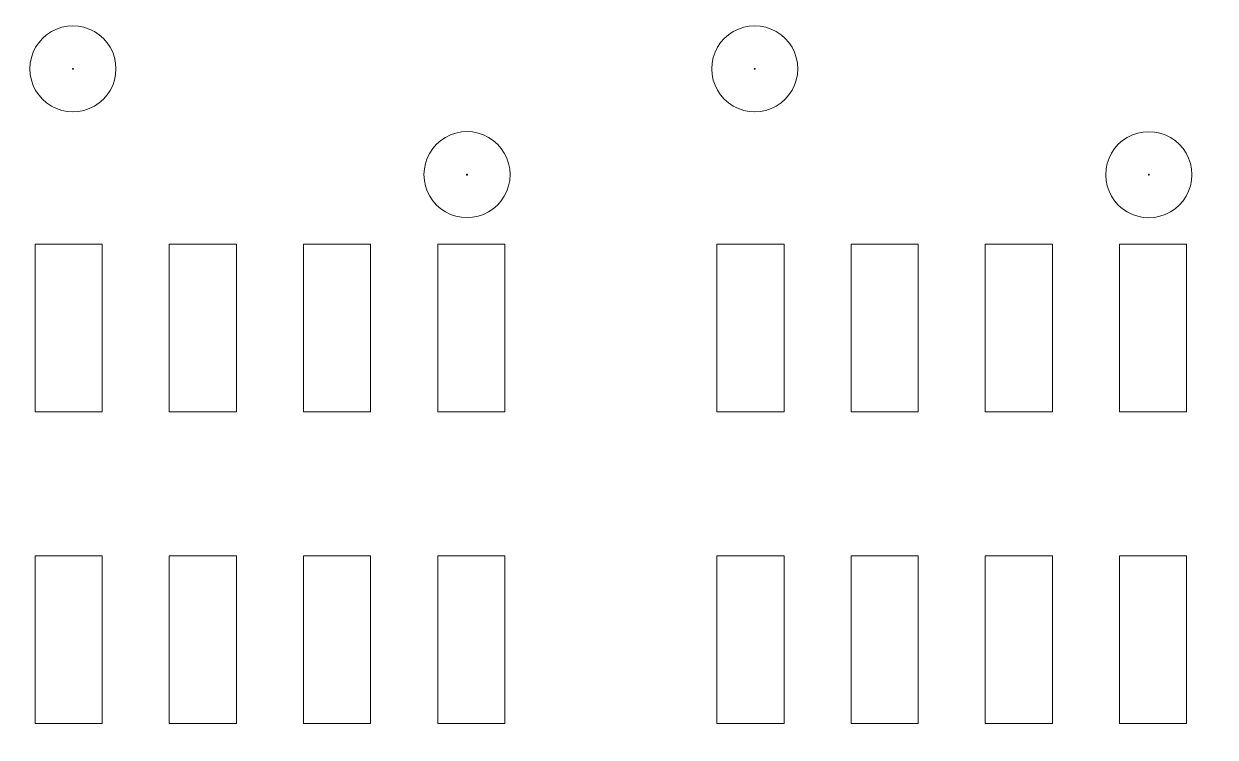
# Model space of a CAD drawing. Header units: millimetres. Extents: x -90 to 99, y -65 to 67.
# Drawn here: x -0.91 to 6.19, y 21.3 to 25.55 of the extents above; entities that cross this region are included whole.
import ezdxf

# ---------------------------------------------------------------- set-up
doc = ezdxf.new("R2010")
doc.units = ezdxf.units.MM
doc.header["$MEASUREMENT"] = 0
for name, color, linetype in [('BG_OUTLINE', 7, 'Continuous'), ('PG_SILKSCREEN_TOP', 7, 'Continuous'), ('PIN_TOP', 7, 'Continuous')]:
    doc.layers.add(name, color=color, linetype=linetype)

msp = doc.modelspace()

# ---------------------------------------------------------------- linework, layer by layer
at = {"layer": 'BG_OUTLINE', "color": 3, "lineweight": 9}
msp.add_open_spline([(-71.7269, -61.8795), (-71.7269, -61.8795), (-71.7343, 42.2681), (-71.7343, 42.2681), (-71.7343, 42.2681), (-71.7348, 43.0066), (-71.4419, 43.715), (-70.92, 44.2375), (-70.92, 44.2375), (-70.3982, 44.76), (-69.6866, 45.0538), (-68.9482, 45.0543), (-68.9482, 45.0543), (-68.9482, 45.0543), (75.2046, 45.0543), (75.2046, 45.0543), (75.2046, 45.0543), (76.8319, 45.0552), (78.1763, 43.7805), (78.2661, 42.1556), (78.2661, 42.1556), (78.2661, 42.1556), (78.2661, 31.2814), (78.2661, 31.2814), (78.2661, 31.2814), (78.2661, 31.2814), (72.2646, 31.2814), (72.2646, 31.2814), (72.2646, 31.2814), (72.2646, 31.2814), (72.2646, 26.9814), (72.2646, 26.9814), (72.2646, 26.9814), (72.2646, 26.9814), (78.2661, 26.9814), (78.2661, 26.9814), (78.2661, 26.9814), (78.2661, 26.9814), (78.2661, 18.6553), (78.2661, 18.6553), (78.2661, 18.6553), (78.2661, 18.6553), (72.2496, 18.6553), (72.2496, 18.6553), (72.2496, 18.6553), (72.2496, 18.6553), (72.2496, 14.3553), (72.2496, 14.3553), (72.2496, 14.3553), (72.2496, 14.3553), (78.2661, 14.3553), (78.2661, 14.3553), (78.2661, 14.3553), (78.2661, 14.3553), (78.2661, 9.255), (78.2661, 9.255), (78.2661, 9.255), (78.2661, 9.255), (72.2648, 9.255), (72.2648, 9.255), (72.2648, 9.255), (72.2648, 9.255), (72.2648, 4.955), (72.2648, 4.955), (72.2648, 4.955), (72.2648, 4.955), (78.2661, 4.955), (78.2661, 4.955), (78.2661, 4.955), (78.2661, 4.955), (78.2661, -3.3762), (78.2661, -3.3762), (78.2661, -3.3762), (78.2661, -3.3762), (72.2445, -3.3762), (72.2445, -3.3762), (72.2445, -3.3762), (72.2445, -3.3762), (72.2445, -7.6762), (72.2445, -7.6762), (72.2445, -7.6762), (72.2445, -7.6762), (78.2661, -7.6762), (78.2661, -7.6762), (78.2661, -7.6762), (78.2661, -7.6762), (78.2661, -12.7615), (78.2661, -12.7615), (78.2661, -12.7615), (78.2661, -12.7615), (72.2651, -12.7615), (72.2651, -12.7615), (72.2651, -12.7615), (72.2651, -12.7615), (72.2651, -17.0615), (72.2651, -17.0615), (72.2651, -17.0615), (72.2651, -17.0615), (78.2661, -17.0615), (78.2661, -17.0615), (78.2661, -17.0615), (78.2661, -17.0615), (78.2661, -25.4097), (78.2661, -25.4097), (78.2661, -25.4097), (78.2661, -25.4097), (72.2656, -25.4097), (72.2656, -25.4097), (72.2656, -25.4097), (72.2656, -25.4097), (72.2656, -29.7097), (72.2656, -29.7097), (72.2656, -29.7097), (72.2656, -29.7097), (78.2661, -29.7097), (78.2661, -29.7097), (78.2661, -29.7097), (78.2661, -29.7097), (78.2661, -34.793), (78.2661, -34.793), (78.2661, -34.793), (78.2661, -34.793), (72.2679, -34.793), (72.2679, -34.793), (72.2679, -34.793), (72.2679, -34.793), (72.2679, -39.0929), (72.2679, -39.0929), (72.2679, -39.0929), (72.2679, -39.0929), (78.2661, -39.0929), (78.2661, -39.0929), (78.2661, -39.0929), (78.2661, -39.0929), (78.2661, -47.4269), (78.2661, -47.4269), (78.2661, -47.4269), (78.2661, -47.4269), (72.2679, -47.4269), (72.2679, -47.4269), (72.2679, -47.4269), (72.2679, -47.4269), (72.2679, -51.7269), (72.2679, -51.7269), (72.2679, -51.7269), (72.2679, -51.7269), (78.2661, -51.7269), (78.2661, -51.7269), (78.2661, -51.7269), (78.2661, -51.7269), (78.2661, -51.8138), (78.2661, -51.8138), (78.2661, -51.8138), (78.2661, -51.8138), (78.2656, -61.8468), (78.2656, -61.8468), (78.2656, -61.8468), (78.2661, -62.6669), (77.9407, -63.4536), (77.3612, -64.0339), (77.3612, -64.0339), (76.7817, -64.6142), (75.9915, -64.9405), (75.1713, -64.941), (75.1713, -64.941), (75.1713, -64.941), (-68.6609, -64.9456), (-68.6609, -64.9456), (-68.6609, -64.9456), (-69.4735, -64.9461), (-70.2531, -64.6237), (-70.8281, -64.0495), (-70.8281, -64.0495), (-71.4031, -63.4752), (-71.7264, -62.6922), (-71.7269, -61.8795)], degree=3, knots=[0, 0, 0, 0, 0.022727, 0.022727, 0.022727, 0.022727, 0.045455, 0.045455, 0.045455, 0.045455, 0.068182, 0.068182, 0.068182, 0.068182, 0.090909, 0.090909, 0.090909, 0.090909, 0.113636, 0.113636, 0.113636, 0.113636, 0.136364, 0.136364, 0.136364, 0.136364, 0.159091, 0.159091, 0.159091, 0.159091, 0.181818, 0.181818, 0.181818, 0.181818, 0.204545, 0.204545, 0.204545, 0.204545, 0.227273, 0.227273, 0.227273, 0.227273, 0.25, 0.25, 0.25, 0.25, 0.272727, 0.272727, 0.272727, 0.272727, 0.295455, 0.295455, 0.295455, 0.295455, 0.318182, 0.318182, 0.318182, 0.318182, 0.340909, 0.340909, 0.340909, 0.340909, 0.363636, 0.363636, 0.363636, 0.363636, 0.386364, 0.386364, 0.386364, 0.386364, 0.409091, 0.409091, 0.409091, 0.409091, 0.431818, 0.431818, 0.431818, 0.431818, 0.454545, 0.454545, 0.454545, 0.454545, 0.477273, 0.477273, 0.477273, 0.477273, 0.5, 0.5, 0.5, 0.5, 0.522727, 0.522727, 0.522727, 0.522727, 0.545455, 0.545455, 0.545455, 0.545455, 0.568182, 0.568182, 0.568182, 0.568182, 0.590909, 0.590909, 0.590909, 0.590909, 0.613636, 0.613636, 0.613636, 0.613636, 0.636364, 0.636364, 0.636364, 0.636364, 0.659091, 0.659091, 0.659091, 0.659091, 0.681818, 0.681818, 0.681818, 0.681818, 0.704545, 0.704545, 0.704545, 0.704545, 0.727273, 0.727273, 0.727273, 0.727273, 0.75, 0.75, 0.75, 0.75, 0.772727, 0.772727, 0.772727, 0.772727, 0.795455, 0.795455, 0.795455, 0.795455, 0.818182, 0.818182, 0.818182, 0.818182, 0.840909, 0.840909, 0.840909, 0.840909, 0.863636, 0.863636, 0.863636, 0.863636, 0.886364, 0.886364, 0.886364, 0.886364, 0.909091, 0.909091, 0.909091, 0.909091, 0.931818, 0.931818, 0.931818, 0.931818, 0.954545, 0.954545, 0.954545, 0.954545, 0.977273, 0.977273, 0.977273, 0.977273, 1, 1, 1, 1], dxfattribs=at)
at = {"layer": 'PG_SILKSCREEN_TOP', "color": 6, "lineweight": 9}
for points in [[(-0.8769, 25.2857), (-0.8769, 25.3774), (-0.828, 25.462), (-0.7487, 25.5079), (-0.7487, 25.5079), (-0.6693, 25.5537), (-0.5715, 25.5537), (-0.4921, 25.5079), (-0.4921, 25.5079), (-0.4127, 25.462), (-0.3638, 25.3774), (-0.3638, 25.2857)], [(3.1871, 25.286), (3.1871, 25.3776), (3.236, 25.4623), (3.3153, 25.5081), (3.3153, 25.5081), (3.3947, 25.554), (3.4925, 25.554), (3.5719, 25.5081), (3.5719, 25.5081), (3.6513, 25.4623), (3.7002, 25.3776), (3.7002, 25.286)], [(-0.3638, 25.2857), (-0.3638, 25.1941), (-0.4127, 25.1094), (-0.4921, 25.0635), (-0.4921, 25.0635), (-0.5715, 25.0177), (-0.6693, 25.0177), (-0.7487, 25.0635), (-0.7487, 25.0635), (-0.828, 25.1094), (-0.8769, 25.1941), (-0.8769, 25.2857)], [(-0.6178, 25.2857), (-0.6178, 25.2866), (-0.6183, 25.2875), (-0.6191, 25.2879), (-0.6191, 25.2879), (-0.6199, 25.2884), (-0.6209, 25.2884), (-0.6217, 25.2879), (-0.6217, 25.2879), (-0.6224, 25.2875), (-0.6229, 25.2866), (-0.6229, 25.2857)], [(-0.6229, 25.2857), (-0.6229, 25.2848), (-0.6224, 25.284), (-0.6217, 25.2835), (-0.6217, 25.2835), (-0.6209, 25.2831), (-0.6199, 25.2831), (-0.6191, 25.2835), (-0.6191, 25.2835), (-0.6183, 25.284), (-0.6178, 25.2848), (-0.6178, 25.2857)], [(3.7002, 25.286), (3.7002, 25.1943), (3.6513, 25.1096), (3.5719, 25.0638), (3.5719, 25.0638), (3.4925, 25.018), (3.3947, 25.018), (3.3153, 25.0638), (3.3153, 25.0638), (3.236, 25.1096), (3.1871, 25.1943), (3.1871, 25.286)], [(3.4462, 25.286), (3.4462, 25.2869), (3.4457, 25.2877), (3.4449, 25.2882), (3.4449, 25.2882), (3.4441, 25.2886), (3.4431, 25.2886), (3.4423, 25.2882), (3.4423, 25.2882), (3.4416, 25.2877), (3.4411, 25.2869), (3.4411, 25.286)], [(3.4411, 25.286), (3.4411, 25.2851), (3.4416, 25.2842), (3.4423, 25.2838), (3.4423, 25.2838), (3.4431, 25.2833), (3.4441, 25.2833), (3.4449, 25.2838), (3.4449, 25.2838), (3.4457, 25.2842), (3.4462, 25.2851), (3.4462, 25.286)], [(1.4721, 24.6548), (1.4721, 24.7464), (1.521, 24.8311), (1.6003, 24.8769), (1.6003, 24.8769), (1.6797, 24.9228), (1.7775, 24.9228), (1.8569, 24.8769), (1.8569, 24.8769), (1.9362, 24.8311), (1.9851, 24.7464), (1.9851, 24.6548)], [(5.5361, 24.6545), (5.5361, 24.7462), (5.585, 24.8309), (5.6643, 24.8767), (5.6643, 24.8767), (5.7437, 24.9225), (5.8415, 24.9225), (5.9209, 24.8767), (5.9209, 24.8767), (6.0002, 24.8309), (6.0491, 24.7462), (6.0491, 24.6545)], [(1.9851, 24.6548), (1.9851, 24.5631), (1.9362, 24.4784), (1.8569, 24.4326), (1.8569, 24.4326), (1.7775, 24.3868), (1.6797, 24.3868), (1.6003, 24.4326), (1.6003, 24.4326), (1.521, 24.4784), (1.4721, 24.5631), (1.4721, 24.6548)], [(1.7311, 24.6548), (1.7311, 24.6557), (1.7307, 24.6565), (1.7299, 24.657), (1.7299, 24.657), (1.7291, 24.6574), (1.7281, 24.6574), (1.7273, 24.657), (1.7273, 24.657), (1.7266, 24.6565), (1.7261, 24.6557), (1.7261, 24.6548)], [(1.7261, 24.6548), (1.7261, 24.6539), (1.7266, 24.653), (1.7273, 24.6526), (1.7273, 24.6526), (1.7281, 24.6521), (1.7291, 24.6521), (1.7299, 24.6526), (1.7299, 24.6526), (1.7307, 24.653), (1.7311, 24.6539), (1.7311, 24.6548)], [(6.0491, 24.6545), (6.0491, 24.5629), (6.0002, 24.4782), (5.9209, 24.4323), (5.9209, 24.4323), (5.8415, 24.3865), (5.7437, 24.3865), (5.6643, 24.4323), (5.6643, 24.4323), (5.585, 24.4782), (5.5361, 24.5629), (5.5361, 24.6545)], [(5.7951, 24.6545), (5.7951, 24.6554), (5.7947, 24.6563), (5.7939, 24.6567), (5.7939, 24.6567), (5.7931, 24.6572), (5.7921, 24.6572), (5.7913, 24.6567), (5.7913, 24.6567), (5.7906, 24.6563), (5.7901, 24.6554), (5.7901, 24.6545)], [(5.7901, 24.6545), (5.7901, 24.6536), (5.7906, 24.6528), (5.7913, 24.6523), (5.7913, 24.6523), (5.7921, 24.6519), (5.7931, 24.6519), (5.7939, 24.6523), (5.7939, 24.6523), (5.7947, 24.6528), (5.7951, 24.6536), (5.7951, 24.6545)]]:
    msp.add_open_spline(points, degree=3, knots=[0, 0, 0, 0, 0.333333, 0.333333, 0.333333, 0.333333, 0.666667, 0.666667, 0.666667, 0.666667, 1, 1, 1, 1], dxfattribs=at)
at = {"layer": 'PIN_TOP', "lineweight": 9}
for points in [[(-0.8461, 24.2404), (-0.8461, 24.2404), (-0.446, 24.2404), (-0.446, 24.2404), (-0.446, 24.2404), (-0.446, 24.2404), (-0.446, 23.2404), (-0.446, 23.2404), (-0.446, 23.2404), (-0.446, 23.2404), (-0.8461, 23.2404), (-0.8461, 23.2404), (-0.8461, 23.2404), (-0.8461, 23.2404), (-0.8461, 24.2404), (-0.8461, 24.2404)], [(-0.046, 24.2404), (-0.046, 24.2404), (0.3541, 24.2404), (0.3541, 24.2404), (0.3541, 24.2404), (0.3541, 24.2404), (0.3541, 23.2404), (0.3541, 23.2404), (0.3541, 23.2404), (0.3541, 23.2404), (-0.046, 23.2404), (-0.046, 23.2404), (-0.046, 23.2404), (-0.046, 23.2404), (-0.046, 24.2404), (-0.046, 24.2404)], [(0.7539, 24.2404), (0.7539, 24.2404), (1.1539, 24.2404), (1.1539, 24.2404), (1.1539, 24.2404), (1.1539, 24.2404), (1.1539, 23.2404), (1.1539, 23.2404), (1.1539, 23.2404), (1.1539, 23.2404), (0.7539, 23.2404), (0.7539, 23.2404), (0.7539, 23.2404), (0.7539, 23.2404), (0.7539, 24.2404), (0.7539, 24.2404)], [(1.554, 24.2404), (1.554, 24.2404), (1.954, 24.2404), (1.954, 24.2404), (1.954, 24.2404), (1.954, 24.2404), (1.954, 23.2404), (1.954, 23.2404), (1.954, 23.2404), (1.954, 23.2404), (1.554, 23.2404), (1.554, 23.2404), (1.554, 23.2404), (1.554, 23.2404), (1.554, 24.2404), (1.554, 24.2404)], [(3.2179, 24.2401), (3.2179, 24.2401), (3.618, 24.2401), (3.618, 24.2401), (3.618, 24.2401), (3.618, 24.2401), (3.618, 23.2401), (3.618, 23.2401), (3.618, 23.2401), (3.618, 23.2401), (3.2179, 23.2401), (3.2179, 23.2401), (3.2179, 23.2401), (3.2179, 23.2401), (3.2179, 24.2401), (3.2179, 24.2401)], [(4.018, 24.2401), (4.018, 24.2401), (4.4181, 24.2401), (4.4181, 24.2401), (4.4181, 24.2401), (4.4181, 24.2401), (4.4181, 23.2401), (4.4181, 23.2401), (4.4181, 23.2401), (4.4181, 23.2401), (4.018, 23.2401), (4.018, 23.2401), (4.018, 23.2401), (4.018, 23.2401), (4.018, 24.2401), (4.018, 24.2401)], [(4.8179, 24.2401), (4.8179, 24.2401), (5.2179, 24.2401), (5.2179, 24.2401), (5.2179, 24.2401), (5.2179, 24.2401), (5.2179, 23.2401), (5.2179, 23.2401), (5.2179, 23.2401), (5.2179, 23.2401), (4.8179, 23.2401), (4.8179, 23.2401), (4.8179, 23.2401), (4.8179, 23.2401), (4.8179, 24.2401), (4.8179, 24.2401)], [(5.618, 24.2401), (5.618, 24.2401), (6.018, 24.2401), (6.018, 24.2401), (6.018, 24.2401), (6.018, 24.2401), (6.018, 23.2401), (6.018, 23.2401), (6.018, 23.2401), (6.018, 23.2401), (5.618, 23.2401), (5.618, 23.2401), (5.618, 23.2401), (5.618, 23.2401), (5.618, 24.2401), (5.618, 24.2401)], [(-0.8461, 22.3824), (-0.8461, 22.3824), (-0.446, 22.3824), (-0.446, 22.3824), (-0.446, 22.3824), (-0.446, 22.3824), (-0.446, 21.3824), (-0.446, 21.3824), (-0.446, 21.3824), (-0.446, 21.3824), (-0.8461, 21.3824), (-0.8461, 21.3824), (-0.8461, 21.3824), (-0.8461, 21.3824), (-0.8461, 22.3824), (-0.8461, 22.3824)], [(-0.046, 22.3824), (-0.046, 22.3824), (0.3541, 22.3824), (0.3541, 22.3824), (0.3541, 22.3824), (0.3541, 22.3824), (0.3541, 21.3824), (0.3541, 21.3824), (0.3541, 21.3824), (0.3541, 21.3824), (-0.046, 21.3824), (-0.046, 21.3824), (-0.046, 21.3824), (-0.046, 21.3824), (-0.046, 22.3824), (-0.046, 22.3824)], [(0.7539, 22.3824), (0.7539, 22.3824), (1.1539, 22.3824), (1.1539, 22.3824), (1.1539, 22.3824), (1.1539, 22.3824), (1.1539, 21.3824), (1.1539, 21.3824), (1.1539, 21.3824), (1.1539, 21.3824), (0.7539, 21.3824), (0.7539, 21.3824), (0.7539, 21.3824), (0.7539, 21.3824), (0.7539, 22.3824), (0.7539, 22.3824)], [(1.554, 22.3824), (1.554, 22.3824), (1.954, 22.3824), (1.954, 22.3824), (1.954, 22.3824), (1.954, 22.3824), (1.954, 21.3824), (1.954, 21.3824), (1.954, 21.3824), (1.954, 21.3824), (1.554, 21.3824), (1.554, 21.3824), (1.554, 21.3824), (1.554, 21.3824), (1.554, 22.3824), (1.554, 22.3824)], [(3.2179, 22.3821), (3.2179, 22.3821), (3.618, 22.3821), (3.618, 22.3821), (3.618, 22.3821), (3.618, 22.3821), (3.618, 21.3821), (3.618, 21.3821), (3.618, 21.3821), (3.618, 21.3821), (3.2179, 21.3821), (3.2179, 21.3821), (3.2179, 21.3821), (3.2179, 21.3821), (3.2179, 22.3821), (3.2179, 22.3821)], [(4.018, 22.3821), (4.018, 22.3821), (4.4181, 22.3821), (4.4181, 22.3821), (4.4181, 22.3821), (4.4181, 22.3821), (4.4181, 21.3821), (4.4181, 21.3821), (4.4181, 21.3821), (4.4181, 21.3821), (4.018, 21.3821), (4.018, 21.3821), (4.018, 21.3821), (4.018, 21.3821), (4.018, 22.3821), (4.018, 22.3821)], [(4.8179, 22.3821), (4.8179, 22.3821), (5.2179, 22.3821), (5.2179, 22.3821), (5.2179, 22.3821), (5.2179, 22.3821), (5.2179, 21.3821), (5.2179, 21.3821), (5.2179, 21.3821), (5.2179, 21.3821), (4.8179, 21.3821), (4.8179, 21.3821), (4.8179, 21.3821), (4.8179, 21.3821), (4.8179, 22.3821), (4.8179, 22.3821)], [(5.618, 22.3821), (5.618, 22.3821), (6.018, 22.3821), (6.018, 22.3821), (6.018, 22.3821), (6.018, 22.3821), (6.018, 21.3821), (6.018, 21.3821), (6.018, 21.3821), (6.018, 21.3821), (5.618, 21.3821), (5.618, 21.3821), (5.618, 21.3821), (5.618, 21.3821), (5.618, 22.3821), (5.618, 22.3821)]]:
    msp.add_open_spline(points, degree=3, knots=[0, 0, 0, 0, 0.25, 0.25, 0.25, 0.25, 0.5, 0.5, 0.5, 0.5, 0.75, 0.75, 0.75, 0.75, 1, 1, 1, 1], dxfattribs=at)

doc.saveas('drawing.dxf')
